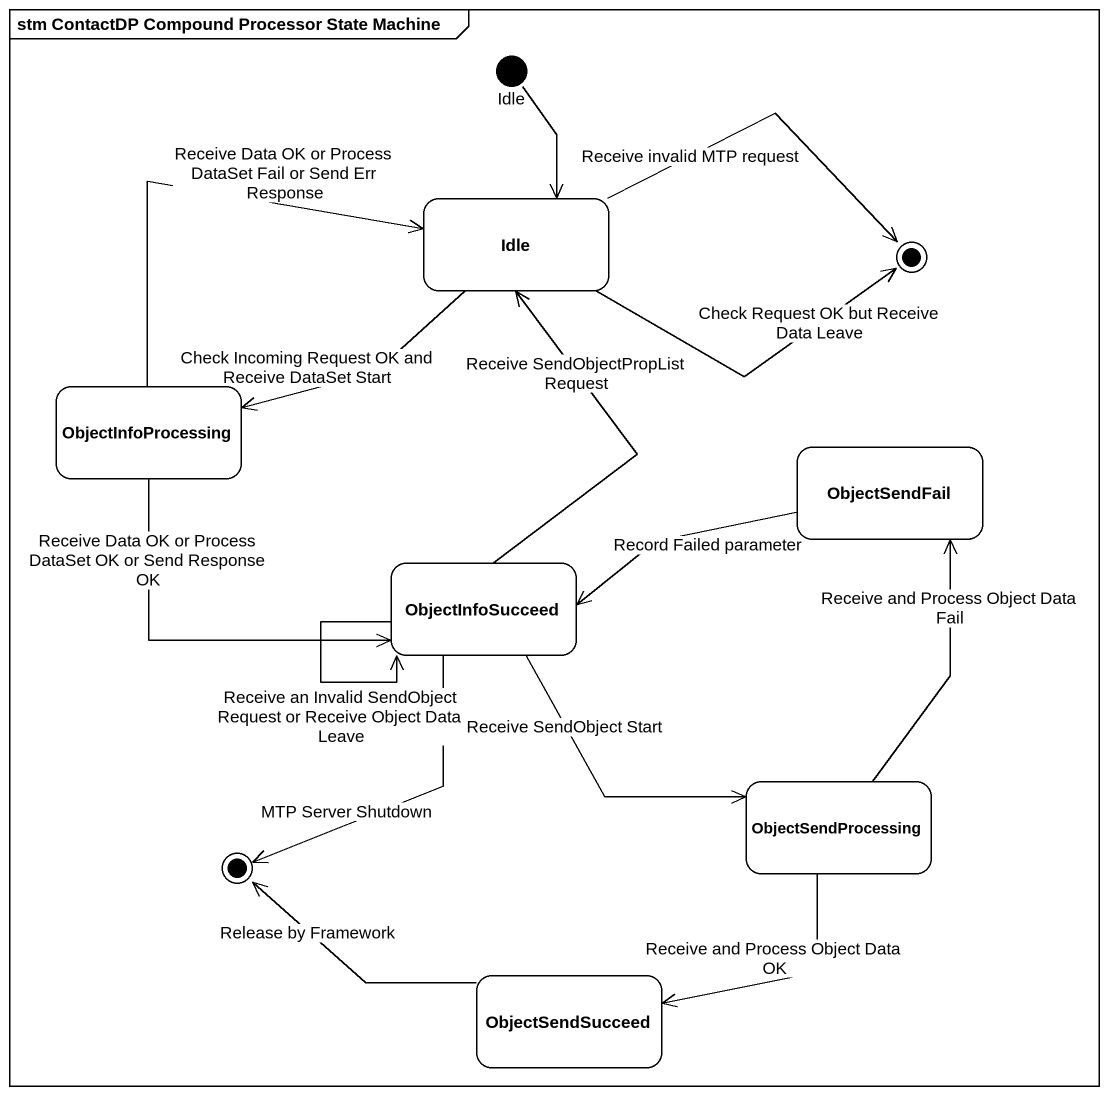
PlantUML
@startuml
mainframe stm ContactDP Compound Processor State Machine
hide empty description
state Idle <<start>>
state "Idle" as Idle_2
state final1 <<end>>
state ObjectInfoProcessing
state ObjectSendFail
state ObjectInfoSucceed
state ObjectSendProcessing
state final2 <<end>>
state ObjectSendSucceed
Idle --> Idle_2
Idle_2 -right-> final1 : Receive invalid MTP request
Idle_2 -right-> final1 : Check Request OK but Receive Data Leave
Idle_2 -left-> ObjectInfoProcessing : Check Incoming Request OK and Receive DataSet Start
ObjectInfoProcessing -right-> Idle_2 : Receive Data OK or Process DataSet Fail or Send Err Response
ObjectInfoProcessing -right-> ObjectInfoSucceed : Receive Data OK or Process DataSet OK or Send Response OK
ObjectSendFail -left-> ObjectInfoSucceed : Record Failed parameter
ObjectInfoSucceed -up-> Idle_2 : Receive SendObjectPropList Request
ObjectInfoSucceed --> ObjectInfoSucceed : Receive an Invalid SendObject Request or Receive Object Data Leave
ObjectInfoSucceed --> ObjectSendProcessing : Receive SendObject Start
ObjectInfoSucceed --> final2 : MTP Server Shutdown
ObjectSendProcessing -up-> ObjectSendFail : Receive and Process Object Data Fail
ObjectSendProcessing --> ObjectSendSucceed : Receive and Process Object Data OK
ObjectSendSucceed -left-> final2 : Release by Framework
@enduml
